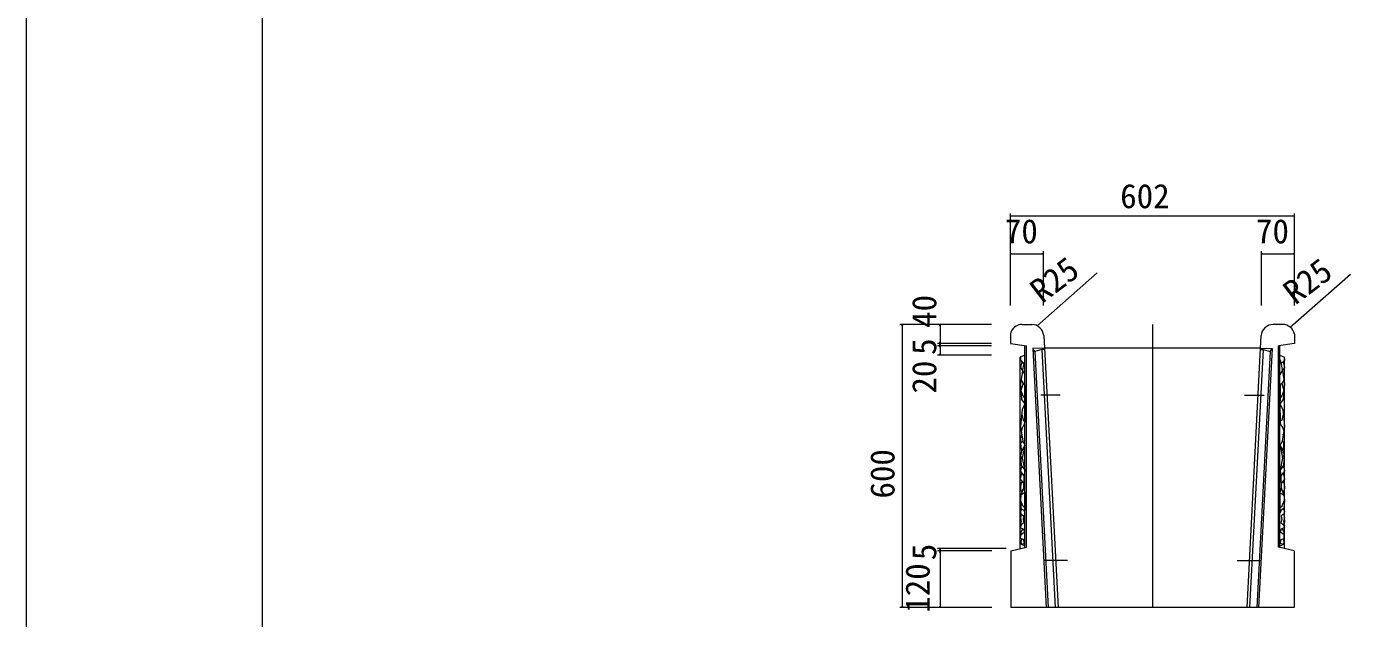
# Model space of a CAD drawing. Units: millimetres on the paper. Extents: x -5 to 836, y 1 to 595.
# Drawn here: x -5.3 to 135, y 137.1 to 199.8 of the extents above; entities that cross this region are included whole.
import ezdxf
from ezdxf.enums import TextEntityAlignment as Align

# ---------------------------------------------------------------- set-up
doc = ezdxf.new("R2010")
doc.units = ezdxf.units.MM
doc.linetypes.add('USER1', pattern=[200, 125, -25, 25, -25])
for name, color, linetype, lineweight in [('0_2', 7, 'Continuous', 18), ('D-STR-DIM（寸法）', 7, 'Continuous', 18), ('D-STR-HTXT（旗揚げ）', 4, 'Continuous', 18), ('D-STR-STRn（構造物）', 7, 'Continuous', 18), ('D-STR（構造物外形線）', 1, 'Continuous', 18), ('D-TTL(外枠）', 2, 'Continuous', 18), ('DEFPOINTS_3', 8, 'Continuous', 18)]:
    doc.layers.add(name, color=color, linetype=linetype, lineweight=lineweight)
doc.styles.add('ＭＳ ゴシック', font='')
doc.styles.get('ＭＳ ゴシック').set_extended_font_data('MS Gothic')

msp = doc.modelspace()

# ---------------------------------------------------------------- linework, layer by layer
at = {"layer": '0_2'}
for p, q in [((98.924, 179.76), (99.074, 179.785)), ((99.074, 179.735), (98.924, 179.76)), ((128.874, 179.785), (129.024, 179.76)), ((129.024, 179.76), (128.874, 179.735)), ((98.924, 175.76), (99.074, 175.785)), ((99.074, 175.735), (98.924, 175.76)), ((102.274, 175.785), (102.424, 175.76)), ((102.424, 175.76), (102.274, 175.735)), ((125.524, 175.76), (125.674, 175.785)), ((125.674, 175.735), (125.524, 175.76)), ((128.874, 175.785), (129.024, 175.76)), ((129.024, 175.76), (128.874, 175.735)), ((87.449, 168.11), (87.474, 168.26)), ((87.474, 168.26), (87.499, 168.11)), ((91.449, 168.11), (91.474, 168.26)), ((91.474, 168.26), (91.499, 168.11)), ((91.474, 166.26), (91.449, 166.41)), ((91.449, 166.11), (91.474, 166.26)), ((91.474, 166.01), (91.449, 166.16)), ((91.449, 165.86), (91.474, 166.01)), ((91.499, 166.41), (91.474, 166.26)), ((91.474, 166.26), (91.499, 166.11)), ((91.499, 166.16), (91.474, 166.01)), ((91.474, 166.01), (91.499, 165.86)), ((91.474, 165.01), (91.449, 165.16)), ((91.499, 165.16), (91.474, 165.01)), ((91.449, 144.36), (91.474, 144.51)), ((91.474, 144.51), (91.499, 144.36)), ((91.474, 144.26), (91.449, 144.41)), ((91.449, 144.11), (91.474, 144.26)), ((91.499, 144.41), (91.474, 144.26)), ((91.474, 144.26), (91.499, 144.11)), ((87.474, 138.26), (87.449, 138.41)), ((87.499, 138.41), (87.474, 138.26)), ((91.474, 138.26), (91.449, 138.41)), ((91.499, 138.41), (91.474, 138.26))]:
    msp.add_line(p, q, dxfattribs=at)
at = {"layer": '0_2', "color": 9}
for p, q in [((98.924, 179.76), (98.944, 179.76)), ((129.024, 179.76), (129.004, 179.76)), ((98.924, 175.76), (98.944, 175.76)), ((102.424, 175.76), (102.404, 175.76)), ((125.524, 175.76), (125.544, 175.76)), ((129.024, 175.76), (129.004, 175.76)), ((87.474, 168.26), (87.474, 168.24)), ((91.474, 168.26), (91.474, 168.24)), ((91.474, 166.26), (91.474, 166.28)), ((91.474, 166.26), (91.474, 166.24)), ((91.474, 166.01), (91.474, 166.03)), ((91.474, 166.01), (91.474, 165.99)), ((91.474, 165.01), (91.474, 165.03)), ((91.474, 144.51), (91.474, 144.49)), ((91.474, 144.26), (91.474, 144.28)), ((91.474, 144.26), (91.474, 144.24)), ((87.474, 138.26), (87.474, 138.28)), ((91.474, 138.26), (91.474, 138.28))]:
    msp.add_line(p, q, dxfattribs=at)
at = {"layer": 'D-STR-DIM（寸法）'}
for p, q in [((98.924, 170.26), (98.924, 180.01)), ((98.944, 179.76), (129.004, 179.76)), ((129.024, 170.26), (129.024, 180.01)), ((98.924, 170.26), (98.924, 176.01)), ((98.944, 175.76), (102.404, 175.76)), ((102.424, 170.26), (102.424, 176.01)), ((125.524, 170.26), (125.524, 176.01)), ((125.544, 175.76), (129.004, 175.76)), ((129.024, 170.26), (129.024, 176.01)), ((96.924, 168.26), (87.224, 168.26)), ((87.474, 168.24), (87.474, 138.28)), ((96.924, 168.26), (91.224, 168.26)), ((91.474, 168.24), (91.474, 166.28)), ((96.924, 166.26), (91.224, 166.26)), ((96.924, 166.26), (91.224, 166.26)), ((96.924, 166.01), (91.224, 166.01)), ((96.924, 166.01), (91.224, 166.01)), ((91.474, 166.24), (91.474, 166.03)), ((91.474, 165.99), (91.474, 165.03)), ((96.924, 165.01), (91.224, 165.01)), ((98.474, 144.51), (91.224, 144.51)), ((91.474, 144.49), (91.474, 144.28)), ((96.974, 144.26), (91.224, 144.26)), ((96.974, 144.26), (91.224, 144.26)), ((91.474, 144.24), (91.474, 138.28)), ((96.974, 138.26), (87.224, 138.26)), ((96.974, 138.26), (91.224, 138.26))]:
    msp.add_line(p, q, dxfattribs=at)
at = {"layer": 'D-STR-HTXT（旗揚げ）'}
for p, q in [((101.76, 168.124), (108.136, 173.736)), ((128.582, 167.972), (134.959, 173.584))]:
    msp.add_line(p, q, dxfattribs=at)
at = {"layer": 'D-STR-STRn（構造物）', "linetype": 'USER1'}
msp.add_line((113.974, 168.26), (113.974, 138.26), dxfattribs=at)
at = {"layer": 'D-STR-STRn（構造物）'}
for p, q in [((100.012, 164.822), (99.989, 164.48)), ((99.989, 164.48), (100.209, 164.213)), ((100.128, 164.311), (99.989, 163.702)), ((100.209, 164.213), (100.354, 164.137)), ((100.46, 164.499), (100.251, 163.676)), ((127.489, 164.499), (127.698, 163.676)), ((127.739, 164.213), (127.594, 164.137)), ((127.96, 164.48), (127.739, 164.213)), ((127.821, 164.311), (127.96, 163.702)), ((127.937, 164.822), (127.96, 164.48)), ((100.17, 163.108), (99.985, 161.983)), ((99.989, 163.702), (100.192, 163.406)), ((100.251, 163.676), (100.17, 163.108)), ((100.192, 163.406), (100.474, 162.941)), ((127.757, 163.406), (127.474, 162.941)), ((127.698, 163.676), (127.779, 163.108)), ((127.96, 163.702), (127.757, 163.406)), ((127.779, 163.108), (127.964, 161.983)), ((99.985, 161.983), (100.112, 160.302)), ((100.272, 161.998), (100.041, 161.274)), ((100.064, 162.367), (100.272, 161.998)), ((100.272, 161.998), (100.449, 161.867)), ((100.449, 161.867), (100.449, 160.466)), ((127.677, 161.998), (127.499, 161.867)), ((127.499, 161.867), (127.499, 160.466)), ((127.884, 162.367), (127.677, 161.998)), ((127.677, 161.998), (127.908, 161.274)), ((127.964, 161.983), (127.837, 160.302)), ((100.041, 161.274), (100.257, 160.681)), ((100.112, 160.302), (100.467, 159.852)), ((100.257, 160.681), (100.449, 160.466)), ((100.449, 160.466), (100.467, 159.852)), ((104.215, 160.76), (102.15, 160.76)), ((123.734, 160.76), (125.799, 160.76)), ((127.499, 160.466), (127.482, 159.852)), ((127.837, 160.302), (127.482, 159.852)), ((127.692, 160.681), (127.499, 160.466)), ((127.908, 161.274), (127.692, 160.681)), ((100.167, 159.263), (99.994, 157.454)), ((100.137, 158.771), (100.282, 158.137)), ((100.467, 159.852), (100.167, 159.263)), ((100.467, 159.852), (100.453, 157.979)), ((127.482, 159.852), (127.496, 157.979)), ((127.482, 159.852), (127.782, 159.263)), ((127.812, 158.771), (127.667, 158.137)), ((127.782, 159.263), (127.955, 157.454)), ((99.994, 157.454), (100.24, 155.881)), ((100.163, 157.267), (100.097, 157.003)), ((100.44, 157.781), (100.163, 157.267)), ((100.282, 158.137), (100.453, 157.979)), ((100.453, 157.979), (100.44, 157.781)), ((127.667, 158.137), (127.496, 157.979)), ((127.496, 157.979), (127.509, 157.781)), ((127.509, 157.781), (127.786, 157.267)), ((127.955, 157.454), (127.709, 155.881)), ((127.786, 157.267), (127.852, 157.003)), ((100.15, 156.62), (100.005, 156.211)), ((100.005, 156.211), (100.044, 155.723)), ((100.044, 155.723), (100.24, 155.881)), ((100.057, 155.288), (100.044, 155.723)), ((100.24, 155.881), (100.449, 155.454)), ((127.709, 155.881), (127.5, 155.454)), ((127.905, 155.723), (127.709, 155.881)), ((127.799, 156.62), (127.944, 156.211)), ((127.891, 155.288), (127.905, 155.723)), ((127.944, 156.211), (127.905, 155.723)), ((100.143, 154.879), (100.003, 154.36)), ((100.189, 154.087), (100.003, 154.36)), ((100.003, 154.36), (100.073, 153.335)), ((100.143, 154.879), (100.057, 155.288)), ((100.449, 155.454), (100.143, 154.879)), ((100.449, 155.454), (100.189, 154.087)), ((127.5, 155.454), (127.806, 154.879)), ((127.5, 155.454), (127.759, 154.087)), ((127.759, 154.087), (127.946, 154.36)), ((127.806, 154.879), (127.891, 155.288)), ((127.806, 154.879), (127.946, 154.36)), ((127.946, 154.36), (127.876, 153.335)), ((100.031, 153.024), (99.986, 152.675)), ((100.154, 153.18), (100.031, 153.024)), ((100.073, 153.335), (100.445, 152.83)), ((100.189, 154.087), (100.445, 152.83)), ((127.759, 154.087), (127.504, 152.83)), ((127.876, 153.335), (127.504, 152.83)), ((127.795, 153.18), (127.918, 153.024)), ((127.918, 153.024), (127.963, 152.675)), ((100.109, 152.532), (99.966, 151.872)), ((99.966, 151.872), (100.316, 151.432)), ((99.986, 152.675), (100.193, 152.455)), ((100.161, 151.613), (100.031, 151.4)), ((100.193, 152.455), (100.387, 152.138)), ((100.356, 152.005), (100.33, 150.963)), ((100.445, 152.83), (100.356, 152.005)), ((127.504, 152.83), (127.592, 152.005)), ((127.756, 152.455), (127.562, 152.138)), ((127.592, 152.005), (127.619, 150.963)), ((127.982, 151.872), (127.633, 151.432)), ((127.963, 152.675), (127.756, 152.455)), ((127.788, 151.613), (127.918, 151.4)), ((127.84, 152.532), (127.982, 151.872)), ((100.031, 151.4), (99.992, 150.921)), ((99.992, 150.921), (100.005, 150.701)), ((100.053, 150.171), (100, 149.644)), ((100.005, 150.701), (100.167, 150.5)), ((100.33, 150.963), (100.053, 150.171)), ((100.469, 150.439), (100.053, 150.171)), ((100.33, 150.963), (100.469, 150.439)), ((100.469, 150.439), (100.475, 148.834)), ((127.48, 150.439), (127.474, 148.834)), ((127.619, 150.963), (127.48, 150.439)), ((127.48, 150.439), (127.896, 150.171)), ((127.619, 150.963), (127.896, 150.171)), ((127.944, 150.701), (127.782, 150.5)), ((127.896, 150.171), (127.949, 149.644)), ((127.918, 151.4), (127.957, 150.921)), ((127.957, 150.921), (127.944, 150.701)), ((100.127, 148.714), (99.987, 148.472)), ((100.243, 149.036), (100, 149.644)), ((100, 149.644), (100.053, 148.773)), ((100.053, 148.773), (100.343, 148.588)), ((100.475, 148.834), (100.243, 149.036)), ((100.475, 148.834), (100.436, 148.311)), ((127.474, 148.834), (127.706, 149.036)), ((127.474, 148.834), (127.513, 148.311)), ((127.896, 148.773), (127.606, 148.588)), ((127.706, 149.036), (127.949, 149.644)), ((127.822, 148.714), (127.962, 148.472)), ((127.949, 149.644), (127.896, 148.773)), ((100.04, 147.295), (99.974, 146.926)), ((99.992, 147.548), (99.977, 147.319)), ((99.977, 147.319), (100.111, 147.021)), ((100.093, 148.172), (99.983, 147.82)), ((99.983, 147.82), (100.076, 147.356)), ((99.987, 148.472), (100.028, 148.212)), ((100.028, 148.212), (100.325, 147.998)), ((100.325, 147.998), (100.277, 147.609)), ((100.277, 147.609), (100.356, 147.24)), ((100.343, 148.588), (100.436, 148.311)), ((127.606, 148.588), (127.513, 148.311)), ((127.672, 147.609), (127.592, 147.24)), ((127.921, 148.212), (127.624, 147.998)), ((127.624, 147.998), (127.672, 147.609)), ((127.972, 147.319), (127.838, 147.021)), ((127.856, 148.172), (127.965, 147.82)), ((127.965, 147.82), (127.873, 147.356)), ((127.909, 147.295), (127.975, 146.926)), ((127.962, 148.472), (127.921, 148.212)), ((127.957, 147.548), (127.972, 147.319)), ((100.159, 147.108), (99.974, 146.76)), ((99.974, 146.76), (100.331, 146.569)), ((100.006, 145.565), (100.023, 145.953)), ((100.041, 146.279), (100.023, 145.953)), ((100.023, 145.953), (100.217, 146.12)), ((100.235, 146.613), (100.041, 146.279)), ((100.356, 147.24), (100.159, 147.108)), ((100.217, 146.12), (100.428, 146.27)), ((100.331, 146.569), (100.428, 146.27)), ((127.617, 146.569), (127.521, 146.27)), ((127.732, 146.12), (127.521, 146.27)), ((127.592, 147.24), (127.79, 147.108)), ((127.974, 146.76), (127.617, 146.569)), ((127.714, 146.613), (127.908, 146.279)), ((127.926, 145.953), (127.732, 146.12)), ((127.79, 147.108), (127.974, 146.76)), ((127.908, 146.279), (127.926, 145.953)), ((127.943, 145.565), (127.926, 145.953)), ((100.474, 144.81), (99.974, 145.01)), ((100.331, 145.477), (100.006, 145.565)), ((100.124, 145.533), (100.041, 145.231)), ((100.041, 145.231), (100.124, 144.95)), ((100.124, 144.95), (100.437, 145.098)), ((100.437, 145.098), (100.331, 145.477)), ((127.474, 144.81), (127.974, 145.01)), ((127.512, 145.098), (127.617, 145.477)), ((127.824, 144.95), (127.512, 145.098)), ((127.617, 145.477), (127.943, 145.565)), ((127.824, 145.533), (127.908, 145.231)), ((127.908, 145.231), (127.824, 144.95)), ((104.988, 143.26), (102.495, 143.26)), ((122.961, 143.26), (125.454, 143.26))]:
    msp.add_line(p, q, dxfattribs=at)
at = {"layer": 'D-STR（構造物外形線）'}
for p, q in [((98.924, 167.237), (98.924, 166.26)), ((100.174, 168.26), (101.186, 168.26)), ((102.457, 167.076), (102.484, 167.076)), ((102.484, 167.076), (103.974, 138.26)), ((125.465, 167.076), (123.974, 138.26)), ((125.491, 167.076), (125.465, 167.076)), ((127.774, 168.26), (126.763, 168.26)), ((129.024, 167.237), (129.024, 166.26)), ((98.924, 166.26), (100.624, 165.986)), ((100.474, 144.635), (100.474, 166.01)), ((100.624, 144.673), (100.624, 165.986)), ((102.552, 165.76), (101.304, 165.696)), ((101.304, 165.696), (102.723, 138.26)), ((101.519, 165.406), (101.304, 165.696)), ((102.26, 165.595), (101.519, 165.406)), ((102.56, 165.61), (102.26, 165.595)), ((102.26, 165.595), (103.674, 138.26)), ((125.397, 165.76), (102.552, 165.76)), ((125.689, 165.595), (124.275, 138.26)), ((126.645, 165.696), (125.226, 138.26)), ((125.389, 165.61), (125.689, 165.595)), ((125.397, 165.76), (126.645, 165.696)), ((125.689, 165.595), (126.43, 165.406)), ((126.43, 165.406), (126.645, 165.696)), ((129.024, 166.26), (127.324, 165.986)), ((127.324, 144.673), (127.324, 165.986)), ((127.474, 144.635), (127.474, 166.01)), ((100.474, 165.01), (99.974, 164.81)), ((99.974, 144.51), (99.974, 164.81)), ((101.519, 165.406), (102.923, 138.26)), ((126.43, 165.406), (125.026, 138.26)), ((127.474, 165.01), (127.974, 164.81)), ((127.974, 144.51), (127.974, 164.81)), ((98.974, 144.26), (100.624, 144.673)), ((128.974, 144.26), (127.324, 144.673)), ((98.974, 144.26), (98.974, 138.26)), ((128.974, 144.26), (128.974, 138.26)), ((128.974, 138.26), (98.974, 138.26))]:
    msp.add_line(p, q, dxfattribs=at)
for centre, start, end in [((100.174, 166.985), 90, 168.63512), ((101.186, 166.985), 4.08295, 90), ((126.763, 166.985), 90, 175.91705), ((127.774, 166.985), 11.36488, 90)]:
    msp.add_arc(centre, 1.275, start, end, dxfattribs=at)
at = {"layer": 'D-TTL(外枠）'}
msp.add_line((19.704, 21.199), (19.704, 575.199), dxfattribs=at)
at = {"layer": 'DEFPOINTS_3'}
msp.add_line((-5.296, 1.199), (-5.296, 595.199), dxfattribs=at)

# ---------------------------------------------------------------- texts
at = {"layer": 'D-STR-STRn（構造物）', "style": 'ＭＳ ゴシック'}
for s, p in [('602', (110.563, 179.81)), ('70', (98.347, 176.085)), ('70', (124.947, 176.085))]:
    msp.add_text(s, height=2.566, dxfattribs=at).set_placement(p, align=Align.BOTTOM_LEFT)
for s, rotation, p in [('R25', 37.279, (102.744, 169.792)), ('R25', 37.279, (129.566, 169.64)), ('40', 90, (91.849, 167.9)), ('5', 90, (91.849, 165.034)), ('20', 90, (91.849, 160.936)), ('600', 90, (87.424, 149.814)), ('5', 90, (91.849, 143.284)), ('120', 90, (91.149, 137.716))]:
    msp.add_text(s, height=2.566, rotation=rotation, dxfattribs=at).set_placement(p, align=Align.BOTTOM_LEFT)

doc.saveas('drawing.dxf')
